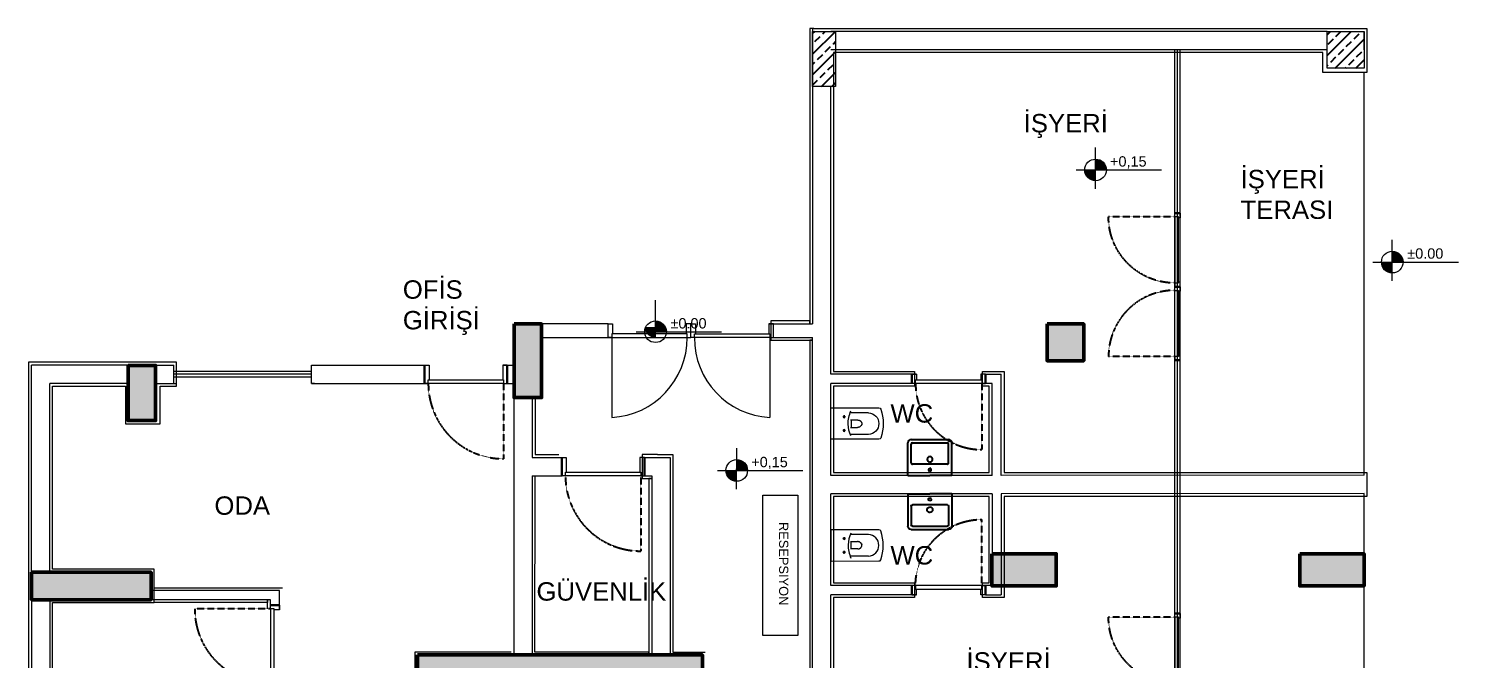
# Model space of a CAD drawing. Header units: millimetres. Extents: x 38129 to 72024, y -56282 to 16512.
# Drawn here: x 45540 to 47096, y -53922 to -53236 of the extents above; entities that cross this region are included whole.
import ezdxf

# ---------------------------------------------------------------- set-up
doc = ezdxf.new("R2010")
doc.units = ezdxf.units.MM
doc.linetypes.add('CENTER2', pattern=[1.125, 0.75, -0.125, 0.125, -0.125])
doc.linetypes.add('HIDDEN', pattern=[0.375, 0.25, -0.125])
for name, color, linetype, lineweight in [('COLUMN4', 3, 'Continuous', 50), ('DUVAR', 255, 'Continuous', 30), ('MİMARİ', 4, 'Continuous', 9), ('MİMARİ @ 1', 4, 'Continuous', 9), ('TARAMA', 252, 'Continuous', 0)]:
    doc.layers.add(name, color=color, linetype=linetype, lineweight=lineweight)
doc.layers.add('HIDDEN', color=1, linetype='HIDDEN')
doc.layers.add('tefriş', color=42, linetype='Continuous')
doc.styles.get("Standard").update_dxf_attribs({"font": 'arial.ttf'})
doc.styles.add('style1', font='arial.ttf')
pattern_1 = [(45, (-76684.244, -103915.608), (-11.2253202, 11.2253202), []), (45, (-76673.018, -103915.608), (-11.2253202, 11.2253202), [7.9375, -3.96875])]

# ---------------------------------------------------------------- blocks, each defined once
blk = doc.blocks.new('duravit-caro-asma-62')
for p, q in [((-458, 118), (-259, 118)), ((-387, 1), (-388, -3)), ((-386, 5), (-387, 1)), ((-385, 8), (-386, 5)), ((-384, 12), (-385, 8)), ((-382, 15), (-384, 12)), ((-380, 18), (-382, 15)), ((-378, 21), (-380, 18)), ((-376, 24), (-378, 21)), ((-374, 26), (-376, 24)), ((-371, 29), (-374, 26)), ((-368, 31), (-371, 29)), ((-365, 33), (-368, 31)), ((-362, 34), (-365, 33)), ((-359, 36), (-362, 34)), ((-355, 37), (-359, 36)), ((-351, 38), (-355, 37)), ((-347, 38), (-351, 38)), ((-343, 38), (-347, 38)), ((-344, 38), (-264, 38)), ((-271, 37), (-271, -42)), ((-458, -118), (-261, -118)), ((-388, -3), (-388, -7)), ((-388, -7), (-388, -7)), ((-388, -7), (-388, -11)), ((-388, -11), (-388, -15)), ((-388, -15), (-387, -11)), ((-387, -11), (-386, -14)), ((-386, -14), (-385, -10)), ((-385, -10), (-383, -13)), ((-383, -13), (-382, -17)), ((-382, -17), (-380, -20)), ((-380, -20), (-378, -23)), ((-378, -23), (-375, -26)), ((-375, -26), (-373, -29)), ((-373, -29), (-370, -31)), ((-370, -31), (-367, -33)), ((-367, -33), (-364, -35)), ((-364, -35), (-361, -37)), ((-361, -37), (-357, -38)), ((-357, -38), (-353, -39)), ((-353, -39), (-349, -40)), ((-349, -40), (-345, -41)), ((-345, -41), (-341, -41)), ((-264, -42), (-340, -42))]:
    blk.add_line(p, q)
at = {"color": 4, "linetype": 'CENTER2', "ltscale": 30}
for p, q in [((-209, 75), (-176, 75)), ((-193, 91), (-193, 57)), ((-209, -75), (-176, -75)), ((-193, -91), (-193, -57))]:
    blk.add_line(p, q, dxfattribs=at)
blk.add_lwpolyline([(-50, 165, 0.414214), (-55, 170), (-573, 170, 0.320013), (-592, 157, 0.178212), (-592, -157, 0.320013), (-573, -170), (-55, -170, 0.414214), (-50, -165)], format="xyb", close=True)
for centre in [(-193, 75), (-193, -75)]:
    blk.add_circle(centre, 10)
for centre, radius, start, end in [((-454, 0), 118, 91.839, 268.161), ((-598, -4), 360, 359.6639, 23.2064), ((-542, -4), 304, 334.6873, 359.5949)]:
    blk.add_arc(centre, radius, start, end)
blk = doc.blocks.new('A$C5F901649')
at = {"layer": 'tefriş'}
for p, q in [((0, 0), (0, 29.5)), ((3, 32.5), (37, 32.5)), ((3, 11.3), (3, 28.4)), ((4.1, 29.5), (35.9, 29.5)), ((37, 11.3), (37, 28.4)), ((40, 0), (40, 29.5)), ((35.9, 10.1), (4.1, 10.1)), ((0, 0), (20, 0)), ((40, 0), (20, 0))]:
    blk.add_line(p, q, dxfattribs=at)
for centre, radius, start, end in [((3, 29.5), 3, 90, 180), ((4.1, 28.4), 1.13, 90, 179.9238), ((35.9, 28.4), 1.13, 0.0762, 90), ((37, 29.5), 3, 0, 90), ((20, 14.5), 2.48, 90, 270), ((20, 14.5), 2.48, 270, 90), ((4.1, 11.3), 1.13, 179.9238, 270), ((20, 5.1), 1.31, 90, 270), ((20, 5.1), 1.31, 270, 90), ((35.9, 11.3), 1.13, 270, 0.0762)]:
    blk.add_arc(centre, radius, start, end, dxfattribs=at)
blk = doc.blocks.new('*U11')
for p, q in [((4, 0), (0, 0)), ((76, 0), (80, 0))]:
    blk.add_line(p, q)
blk.add_lwpolyline([(4, 0), (76, 0), (76, -4), (4, -4)], close=True)
for points in [[(0, -10), (5, -10), (5, -4)], [(80, -10), (75, -10), (75, -4)]]:
    blk.add_lwpolyline(points)
at = {"layer": 'DUVAR'}
for p, q in [((0, 0), (0, -10)), ((80, 0), (80, -10))]:
    blk.add_line(p, q, dxfattribs=at)
at = {"layer": 'HIDDEN'}
blk.add_line((4, 0), (4, 72), dxfattribs=at)
blk.add_arc((4, 0), 72, 0, 90, dxfattribs=at)
blk = doc.blocks.new('*U42')
for p, q in [((4, 0), (0, 0)), ((76, 0), (80, 0))]:
    blk.add_line(p, q)
blk.add_lwpolyline([(4, 0), (76, 0), (76, -4), (4, -4)], close=True)
for points in [[(0, -6), (5, -6), (5, -4)], [(80, -6), (75, -6), (75, -4)]]:
    blk.add_lwpolyline(points)
at = {"layer": 'DUVAR'}
for p, q in [((0, 0), (0, -6)), ((80, 0), (80, -6))]:
    blk.add_line(p, q, dxfattribs=at)
at = {"layer": 'HIDDEN'}
blk.add_line((4, 0), (4, 72), dxfattribs=at)
blk.add_arc((4, 0), 72, 0, 90, dxfattribs=at)
blk = doc.blocks.new('wertertw')
at = {"layer": 'TARAMA', "lineweight": -3}
h = blk.add_hatch(dxfattribs=at)
h.set_pattern_fill('ANSI33', color=256, scale=2.5, style=0)
h.set_pattern_definition([(45, (-86643.698, -32547.66), (-11.2253202, 11.2253202), []), (45, (-86632.472, -32547.66), (-11.2253202, 11.2253202), [7.9375, -3.96875])])
h.paths.add_polyline_path([(-616.2, 351.9), (-616.2, -88.1), (-306.2, -88.1), (-306.2, -68.1), (-596.2, -68.1), (-596.2, 331.9), (-306.2, 331.9), (-306.2, 351.9)])
h.paths.add_polyline_path([(38.8, -338.1), (78.8, -338.1), (78.8, -378.1), (38.8, -378.1)])
h.paths.add_polyline_path([(-471.2, -318.1), (-441.2, -318.1), (-441.2, -378.1), (-471.2, -378.1)])
h.paths.add_polyline_path([(-961.2, -318.1), (-931.2, -318.1), (-931.2, -378.1), (-961.2, -378.1)])
h.paths.add_polyline_path([(343.8, -163.1), (413.8, -163.1), (413.8, -198.1), (343.8, -198.1)])
h.paths.add_polyline_path([(8.8, -163.1), (78.8, -163.1), (78.8, -198.1), (8.8, -198.1)])
h.paths.add_polyline_path([(-1036.2, -148.1), (-906.2, -148.1), (-906.2, -178.1), (-1036.2, -178.1)])
h.paths.add_polyline_path([(-976.2, 256.9), (-916.2, 256.9), (-916.2, 226.9), (-976.2, 226.9)])
h.paths.add_polyline_path([(343.8, 459.4), (413.8, 459.4), (413.8, 424.4), (343.8, 424.4)])
h.paths.add_polyline_path([(8.8, 459.4), (78.8, 459.4), (78.8, 424.4), (8.8, 424.4)])
h.paths.add_polyline_path([(-616.2, 531.9), (-306.2, 531.9), (-306.2, 511.9), (-616.2, 511.9)])
h.paths.add_polyline_path([(-976.2, 656.9), (-916.2, 656.9), (-916.2, 626.9), (-976.2, 626.9)])
h.paths.add_polyline_path([(-616.2, 971.9), (-306.2, 971.9), (-306.2, 951.9), (-616.2, 951.9)])
h.paths.add_polyline_path([(343.8, 1081.9), (413.8, 1081.9), (413.8, 1046.9), (343.8, 1046.9)])
h.paths.add_polyline_path([(8.8, 1081.9), (78.8, 1081.9), (78.8, 1046.9), (8.8, 1046.9)])
h.paths.add_polyline_path([(-1036.2, 1061.9), (-906.2, 1061.9), (-906.2, 1031.9), (-1036.2, 1031.9)])
h.paths.add_polyline_path([(-931.2, 1286.9), (-901.2, 1286.9), (-901.2, 1226.9), (-931.2, 1226.9)])
h.paths.add_polyline_path([(68.8, 1332), (108.8, 1332), (108.8, 1292), (68.8, 1292)])
h.paths.add_polyline_path([(-511.2, 1332), (-481.2, 1332), (-481.2, 1252), (-511.2, 1252)])
at = {"layer": 'COLUMN4', "color": 3}
for points in [[(-511.2, 1332), (-481.2, 1332), (-481.2, 1252), (-511.2, 1252)], [(68.8, 1332), (108.8, 1332), (108.8, 1292), (68.8, 1292)], [(-931.2, 1286.9), (-901.2, 1286.9), (-901.2, 1226.9), (-931.2, 1226.9)], [(8.8, 1081.9), (78.8, 1081.9), (78.8, 1046.9), (8.8, 1046.9)], [(343.8, 1081.9), (413.8, 1081.9), (413.8, 1046.9), (343.8, 1046.9)], [(-1036.2, 1061.9), (-906.2, 1061.9), (-906.2, 1031.9), (-1036.2, 1031.9)], [(-616.2, 971.9), (-306.2, 971.9), (-306.2, 951.9), (-616.2, 951.9)], [(-976.2, 656.9), (-916.2, 656.9), (-916.2, 626.9), (-976.2, 626.9)], [(-616.2, 531.9), (-306.2, 531.9), (-306.2, 511.9), (-616.2, 511.9)], [(8.8, 459.4), (78.8, 459.4), (78.8, 424.4), (8.8, 424.4)], [(343.8, 459.4), (413.8, 459.4), (413.8, 424.4), (343.8, 424.4)], [(-616.2, 351.9), (-616.2, -88.1), (-306.2, -88.1), (-306.2, -68.1), (-596.2, -68.1), (-596.2, 331.9), (-306.2, 331.9), (-306.2, 351.9)], [(-976.2, 256.9), (-916.2, 256.9), (-916.2, 226.9), (-976.2, 226.9)], [(-1036.2, -148.1), (-906.2, -148.1), (-906.2, -178.1), (-1036.2, -178.1)], [(8.8, -163.1), (78.8, -163.1), (78.8, -198.1), (8.8, -198.1)], [(343.8, -163.1), (413.8, -163.1), (413.8, -198.1), (343.8, -198.1)], [(-961.2, -318.1), (-931.2, -318.1), (-931.2, -378.1), (-961.2, -378.1)], [(-471.2, -318.1), (-441.2, -318.1), (-441.2, -378.1), (-471.2, -378.1)], [(38.8, -338.1), (78.8, -338.1), (78.8, -378.1), (38.8, -378.1)]]:
    blk.add_lwpolyline(points, close=True, dxfattribs=at)
blk = doc.blocks.new('*U12')
for p, q in [((4, 0), (0, 0)), ((86, 0), (90, 0))]:
    blk.add_line(p, q)
blk.add_lwpolyline([(4, 0), (86, 0), (86, -4), (4, -4)], close=True)
for points in [[(0, -20), (5, -20), (5, -4)], [(90, -20), (85, -20), (85, -4)]]:
    blk.add_lwpolyline(points)
at = {"layer": 'DUVAR'}
for p, q in [((0, 0), (0, -20)), ((90, 0), (90, -20))]:
    blk.add_line(p, q, dxfattribs=at)
at = {"layer": 'HIDDEN'}
blk.add_line((4, 0), (4, 82), dxfattribs=at)
blk.add_arc((4, 0), 82, 360, 90, dxfattribs=at)
blk = doc.blocks.new('*U39')
for p, q in [((4, 0), (0, 0)), ((86, 0), (90, 0))]:
    blk.add_line(p, q)
blk.add_lwpolyline([(4, 0), (86, 0), (86, -4), (4, -4)], close=True)
for points in [[(0, -10), (5, -10), (5, -4)], [(90, -10), (85, -10), (85, -4)]]:
    blk.add_lwpolyline(points)
at = {"layer": 'DUVAR'}
for p, q in [((0, 0), (0, -10)), ((90, 0), (90, -10))]:
    blk.add_line(p, q, dxfattribs=at)
at = {"layer": 'HIDDEN'}
blk.add_line((4, 0), (4, 82), dxfattribs=at)
blk.add_arc((4, 0), 82, 360, 90, dxfattribs=at)
blk = doc.blocks.new('*U86')
for p, q in [((4, 0), (0, 0)), ((86, 0), (90, 0))]:
    blk.add_line(p, q)
blk.add_lwpolyline([(4, 0), (86, 0), (86, -4), (4, -4)], close=True)
for points in [[(0, -20), (5, -20), (5, -4)], [(90, -20), (85, -20), (85, -4)]]:
    blk.add_lwpolyline(points)
at = {"layer": 'DUVAR'}
for p, q in [((0, 0), (0, -20)), ((90, 0), (90, -20))]:
    blk.add_line(p, q, dxfattribs=at)
at = {"layer": 'HIDDEN'}
blk.add_line((4, 0), (4, 82), dxfattribs=at)
blk.add_arc((4, 0), 82, 360, 90, dxfattribs=at)

msp = doc.modelspace()

# ---------------------------------------------------------------- hatches: boundary and pattern name
at = {"layer": 'MİMARİ', "lineweight": -3}
h = msp.add_hatch(dxfattribs=at)
h.set_pattern_fill('ANSI33', color=256, scale=2.5, style=0)
h.set_pattern_definition(pattern_1)
h.paths.add_polyline_path([(46393.2, -53239.1), (46418.2, -53239.1), (46418.2, -53299.1), (46393.2, -53299.1)])
h = msp.add_hatch(dxfattribs=at)
h.set_pattern_fill('ANSI33', color=256, scale=2.5, style=0)
h.set_pattern_definition(pattern_1)
h.paths.add_polyline_path([(46953.2, -53239.1), (46993.2, -53239.1), (46993.2, -53279.1), (46953.2, -53279.1)])
at = {"layer": 'MİMARİ'}
for points in [[(46701.1, -53378.1), (46701.1, -53389.9), (46712.9, -53389.9, 0.414214)], [(46701.1, -53389.9), (46689.3, -53389.9, 0.414214), (46701.1, -53401.7)], [(47024, -53478.3), (47024, -53490.1), (47035.8, -53490.1, 0.414214)], [(47024, -53490.1), (47012.3, -53490.1, 0.414214), (47024, -53501.9)], [(46222.3, -53560.9), (46210.5, -53560.9, 0.414214), (46222.3, -53572.7)], [(46222.3, -53554.2), (46222.3, -53565.9), (46234.1, -53565.9, 0.414214)], [(46310.6, -53705.2), (46310.6, -53716.9), (46322.4, -53716.9, 0.414214)], [(46310.6, -53716.9), (46298.9, -53716.9, 0.414214), (46310.6, -53728.7)]]:
    msp.add_hatch(color=256, dxfattribs=at).paths.add_polyline_path(points)

# ---------------------------------------------------------------- linework, layer by layer
for p, q in [((46393.1, -53236.1), (46393.1, -53557.2)), ((46394.4, -53236.1), (46996.2, -53236.1)), ((46953.2, -53239.1), (46413.1, -53239.1)), ((46993.2, -53259.1), (46993.2, -53239.1)), ((46996.2, -53236.1), (46996.2, -53283.7)), ((46953.2, -53259.1), (46413.1, -53259.1)), ((46948.3, -53262.1), (46416.1, -53262.1)), ((46416.1, -53262.1), (46416.1, -53609.2)), ((46787.2, -53722.1), (46787.2, -53259.1)), ((46790.2, -53722.1), (46790.2, -53259.1)), ((46793.2, -53722.1), (46793.2, -53259.1)), ((46948.3, -53283.7), (46948.3, -53262.1)), ((46996.2, -53283.7), (46948.3, -53283.7)), ((46993.2, -53722.1), (46993.2, -53283.7)), ((46413.1, -53612.1), (46413.1, -53299.1)), ((46700.9, -53410.4), (46701.1, -53365.6)), ((46680, -53389.9), (46773, -53389.9)), ((47023.9, -53510.6), (47024, -53465.8)), ((46413.1, -53612.1), (46413.1, -53502.2)), ((47002.9, -53490.1), (47095.9, -53490.1)), ((46222.2, -53571.4), (46222.3, -53531.7)), ((46170.6, -53557.2), (46098.2, -53557.2)), ((46170.6, -53572.2), (46170.6, -53557.2)), ((46201.2, -53565.9), (46294.2, -53565.9)), ((46260.6, -53572.2), (46260.6, -53557.2)), ((46260.6, -53572.2), (46260.6, -53557.2)), ((46345.6, -53557.2), (46393.1, -53557.2)), ((46350.6, -53572.2), (46350.6, -53557.2)), ((46098.2, -53572.2), (46174.6, -53572.2)), ((46174.6, -53572.2), (46170.6, -53572.2)), ((46174.6, -53572.2), (46174.6, -53659.2)), ((46256.6, -53572.2), (46260.6, -53572.2)), ((46264.6, -53572.2), (46260.6, -53572.2)), ((46346.6, -53572.2), (46393.1, -53572.2)), ((46346.6, -53572.2), (46350.6, -53572.2)), ((46346.6, -53572.2), (46346.6, -53659.2)), ((46393.1, -53807.5), (46393.1, -53572.2)), ((45648.4, -53602.2), (45543.1, -53602.2)), ((45543.1, -53828.3), (45543.1, -53602.2)), ((45668.4, -53602.2), (45698.1, -53602.2)), ((45698.1, -53622.2), (45698.1, -53602.2)), ((45848.1, -53609.2), (45698.1, -53609.2)), ((45848.1, -53612.2), (45698.1, -53612.2)), ((45848.1, -53602.2), (45976, -53602.2)), ((45848.1, -53622.2), (45848.1, -53602.2)), ((46056, -53602.2), (46069.5, -53602.2)), ((46506.2, -53612.2), (46413.1, -53612.2)), ((46416.1, -53609.2), (46504.2, -53609.2)), ((46504.2, -53609.2), (46504.2, -53625.2)), ((46578.2, -53625.2), (46578.2, -53609.2)), ((46578.2, -53609.2), (46601.5, -53609.2)), ((46581.2, -53612.2), (46598.5, -53612.2)), ((46598.5, -53722.2), (46598.5, -53612.2)), ((46601.5, -53609.2), (46601.5, -53719.2)), ((45648.4, -53622.2), (45563.1, -53622.2)), ((45563.1, -53828.3), (45563.1, -53622.2)), ((45678.2, -53622.2), (45698.1, -53622.2)), ((45678.2, -53622.2), (45701.1, -53622.2)), ((45848.1, -53615.2), (45698.1, -53615.2)), ((45848.1, -53622.2), (45975, -53622.2)), ((45851.3, -53622.2), (45848.1, -53622.2)), ((46057, -53622.2), (46068.2, -53622.2)), ((46413.1, -53722.2), (46413.1, -53622.2)), ((46505.2, -53622.2), (46413.1, -53622.2)), ((46504.2, -53625.2), (46416.1, -53625.2)), ((46416.1, -53625.2), (46416.1, -53719.2)), ((46588.5, -53622.2), (46569, -53622.2)), ((46585.5, -53625.2), (46578.2, -53625.2)), ((46585.5, -53719.2), (46585.5, -53625.2)), ((46588.5, -53722.2), (46588.5, -53622.2)), ((46993.2, -53722.1), (46993.2, -53622.2)), ((46068.2, -53636.4), (46068.2, -53917.6)), ((46088.2, -53636.5), (46088.2, -53702.6)), ((46088.2, -53702.6), (46120.7, -53702.6)), ((46120.7, -53722.6), (46120.7, -53702.6)), ((46210.7, -53702.6), (46238.1, -53702.6)), ((46210.7, -53722.6), (46210.7, -53702.6)), ((46238.1, -53702.6), (46238.1, -53917.6)), ((46310.5, -53737.4), (46310.6, -53692.6)), ((46088.2, -53722.6), (46088.1, -53917.6)), ((46088.1, -53722.6), (46120.7, -53722.6)), ((46091.1, -53914.6), (46091.2, -53722.6)), ((46210.7, -53722.6), (46218.1, -53722.6)), ((46218.1, -53722.6), (46218.1, -53917.6)), ((46289.6, -53716.9), (46382.5, -53716.9)), ((46588.5, -53722.2), (46413.1, -53722.2)), ((46416.1, -53719.2), (46585.5, -53719.2)), ((46993.2, -53722.1), (46598.5, -53722.2)), ((46601.5, -53719.2), (46996.2, -53719.1)), ((46787.2, -54137.5), (46787.2, -53722.1)), ((46790.2, -54137.5), (46790.2, -53722.1)), ((46793.2, -54137.5), (46793.2, -53722.1)), ((46996.2, -53719.1), (46996.2, -53745.1)), ((46413.1, -53842.2), (46413.1, -53742.2)), ((46413.1, -53807.9), (46413.1, -53742.2)), ((46413.1, -53807.9), (46413.1, -53742.2)), ((46588.5, -53742.2), (46413.1, -53742.2)), ((46585.5, -53745.2), (46416.1, -53745.2)), ((46416.1, -53745.2), (46416.1, -53839.2)), ((46585.5, -53839.2), (46585.5, -53745.2)), ((46588.5, -53742.2), (46588.5, -53842.2)), ((46993.2, -53742.1), (46598.5, -53742.2)), ((46598.5, -53742.2), (46598.5, -53852.2)), ((46996.2, -53745.1), (46601.5, -53745.1)), ((46601.5, -53745.1), (46601.5, -53855.2)), ((46993.2, -53807.5), (46993.2, -53742.1)), ((46393.1, -54107.5), (46393.1, -53807.5)), ((46993.2, -53827.5), (46993.2, -53827.5)), ((46993.2, -54137.5), (46993.2, -53827.5)), ((46505.2, -53842.2), (46413.1, -53842.2)), ((46416.1, -53839.2), (46504.2, -53839.2)), ((46504.2, -53839.2), (46504.2, -53855.2)), ((46588.5, -53842.2), (46569, -53842.2)), ((46578.2, -53855.2), (46578.2, -53839.2)), ((46578.2, -53839.2), (46585.5, -53839.2)), ((45543.1, -53848.3), (45543.1, -53967.8)), ((45563.1, -53857.6), (45563.1, -53967.8)), ((45813.2, -53847.6), (45673.2, -53847.6)), ((45803.2, -53857.6), (45673.2, -53857.6)), ((45803.2, -53867.5), (45803.2, -53857.6)), ((45813.2, -53868.5), (45813.2, -53847.6)), ((46413.1, -54367.4), (46413.1, -53852.2)), ((46506.2, -53852.2), (46413.1, -53852.2)), ((46504.2, -53855.2), (46416.1, -53855.2)), ((46416.1, -53855.2), (46416.1, -54367.4)), ((46601.5, -53855.2), (46578.2, -53855.2)), ((46581.2, -53852.2), (46598.5, -53852.2)), ((46065.1, -53914.6), (45960.2, -53914.5)), ((45960.2, -53914.5), (45960.2, -53993.3)), ((46088.1, -53917.6), (46198.3, -53917.5))]:
    msp.add_line(p, q, dxfattribs=at)
for points in [[(46394.4, -53236.1), (46393.1, -53236.1), (46390.1, -53236.1), (46390.1, -53557.2), (46390.1, -53554.2), (46350.6, -53554.2), (46347.6, -53554.2), (46347.6, -53572.2), (46347.6, -53575.2), (46393.1, -53575.2), (46390.1, -53575.2), (46390.1, -54959.5), (46276.3, -54959.5), (46276.3, -54926.3), (46268.3, -54926.3)], [(46170.6, -53557.2), (46175.6, -53557.2), (46175.6, -53568.2)], [(46260.6, -53557.2), (46255.6, -53557.2), (46255.6, -53568.2)], [(46260.6, -53557.2), (46265.6, -53557.2), (46265.6, -53568.2)], [(46350.6, -53557.2), (46345.6, -53557.2), (46345.6, -53568.2)], [(46091.2, -53638.5), (46091.2, -53699.6), (46117, -53699.6)], [(46224.4, -53699.6), (46210.7, -53699.6), (46207.7, -53699.6), (46207.7, -53722.6), (46207.7, -53725.6), (46218.1, -53725.6), (46215.1, -53725.6), (46215.1, -53917.6), (46215.1, -53914.6), (46091.1, -53914.5)], [(46224.4, -53699.6), (46238.1, -53699.6), (46241.1, -53699.6), (46241.2, -53914.5), (46276.3, -53914.5)], [(45676.6, -53847.6), (45676.6, -53844.6), (45813.2, -53844.6), (45816.2, -53844.6)], [(45800.2, -53867.5), (45800.2, -53857.6), (45800.2, -53860.6), (45676.6, -53860.6)]]:
    msp.add_lwpolyline(points, dxfattribs=at)
at = {"layer": 'MİMARİ', "color": 3}
for points in [[(46393.2, -53239.1), (46418.2, -53239.1), (46418.2, -53299.1), (46393.2, -53299.1)], [(46953.2, -53239.1), (46993.2, -53239.1), (46993.2, -53279.1), (46953.2, -53279.1)]]:
    msp.add_lwpolyline(points, close=True, dxfattribs=at)
at = {"layer": 'MİMARİ'}
for points in [[(46174.6, -53572.2), (46256.6, -53572.2), (46256.6, -53568.2), (46174.6, -53568.2)], [(46346.6, -53572.2), (46264.6, -53572.2), (46264.6, -53568.2), (46346.6, -53568.2)], [(45701.1, -53599.2), (45540.1, -53599.2), (45540.1, -53970.8), (45566.1, -53970.8), (45566.1, -53860.6), (45676.6, -53860.6), (45676.6, -53824.2), (45566.1, -53824.2), (45566.1, -53625.2), (45645.4, -53625.2), (45645.4, -53666.2), (45683.1, -53666.2), (45683.1, -53625.2), (45701.1, -53625.2)], [(46339, -53743.6), (46377.3, -53743.6), (46377.3, -53896.5), (46339, -53896.5)]]:
    msp.add_lwpolyline(points, close=True, dxfattribs=at)
for centre in [(46701.1, -53389.9), (47024, -53490.1), (46222.3, -53565.9), (46310.6, -53716.9)]:
    msp.add_circle(centre, 11.8, dxfattribs=at)
for centre, start, end in [((46170.2, -53572.9), 272.9158, 0.4735), ((46351, -53572.9), 179.5265, 267.0842)]:
    msp.add_arc(centre, 86.4, start, end, dxfattribs=at)

# ---------------------------------------------------------------- block references
at = {"layer": 'MİMARİ', "xscale": -1}
for name, p, rotation in [('*U42', (46787.2, -53436.9), 90), ('*U11', (46581.2, -53842.2), 0.004994161977647238), ('*U39', (45803.2, -53863.5), 89.999999999998), ('*U42', (46787.2, -53872.5), 90)]:
    msp.add_blockref(name, p, dxfattribs=dict(at, rotation=rotation))
at = {"layer": 'MİMARİ'}
for name, p, rotation in [('*U42', (46787.2, -53596.9), 89.99999999997914), ('*U12', (46061, -53622.2), 180), ('*U11', (46581.2, -53622.2), 179.9950058380224), ('*U86', (46210.2, -53722.6), 180)]:
    msp.add_blockref(name, p, dxfattribs=dict(at, rotation=rotation))
msp.add_blockref('wertertw', (46579.5, -54889.5), dxfattribs=at)
for name, p, xscale, yscale, zscale, rotation in [('duravit-caro-asma-62', (46408.1, -53665.9), -0.099999999976717, 0.09999999997671694, 0.09999999997671699, 359.9972354320523), ('A$C5F901649', (46496.8, -53722.2), 1.199999999953434, 1.199999999953434, 1.199999999953434, 359.9972354321397), ('A$C5F901649', (46496.8, -53742.2), -1.199999999953434, 1.199999999953434, 1.199999999953433, 180.0027645678603), ('duravit-caro-asma-62', (46408.1, -53798.4), 0.099999999976717, 0.099999999976717, 0.099999999976717, 180.0027645679476)]:
    msp.add_blockref(name, p, dxfattribs=dict(at, xscale=xscale, yscale=yscale, zscale=zscale, rotation=rotation))

# ---------------------------------------------------------------- texts
at = {"layer": 'MİMARİ', "char_height": 20}
for s, insert, attachment_point in [('İŞYERİ', (46622.9, -53329), 1), ('İŞYERİ\\PTERASI', (46858.9, -53389.8), 1), ('ODA', (45742.3, -53745.1), 1), ('GÜVENLİK', (46092.7, -53858.8), 7), ('İŞYERİ\\P24 M2', (46560.6, -53914.7), 1)]:
    msp.add_mtext_dynamic_manual_height_columns(s, width=250.343, gutter_width=12.5, heights=[0], dxfattribs=dict(at, insert=insert, attachment_point=attachment_point))
at = {"layer": 'MİMARİ', "char_height": 11.25, "width": 137.96, "attachment_point": 3, "style": 'style1'}
for s, insert in [('+0,15', (46756.6, -53375)), ('%%P0.00', (47079.5, -53475.2)), ('%%P0.00', (46277.8, -53551.1)), ('+0,15', (46366.2, -53702.1))]:
    msp.add_mtext(s, dxfattribs=dict(at, insert=insert))
at = {"layer": 'MİMARİ'}
for s, insert, char_height, attachment_point, rotation in [('WC', (46477.9, -53644.8), 20, 1, 359.9972), ('RESEPSIYON', (46356.6, -53772.9), 10, 7, 270), ('WC', (46477.9, -53819.5), 20, 7, 0.0028)]:
    msp.add_mtext_dynamic_manual_height_columns(s, width=250.343, gutter_width=12.5, heights=[0], dxfattribs=dict(at, insert=insert, char_height=char_height, attachment_point=attachment_point, rotation=rotation))
at = {"layer": 'MİMARİ @ 1', "insert": (45947.3, -53510), "char_height": 20, "attachment_point": 1}
msp.add_mtext_dynamic_manual_height_columns('OFİS GİRİŞİ', width=25.124, gutter_width=12.5, heights=[0], dxfattribs=at)

doc.saveas('drawing.dxf')
